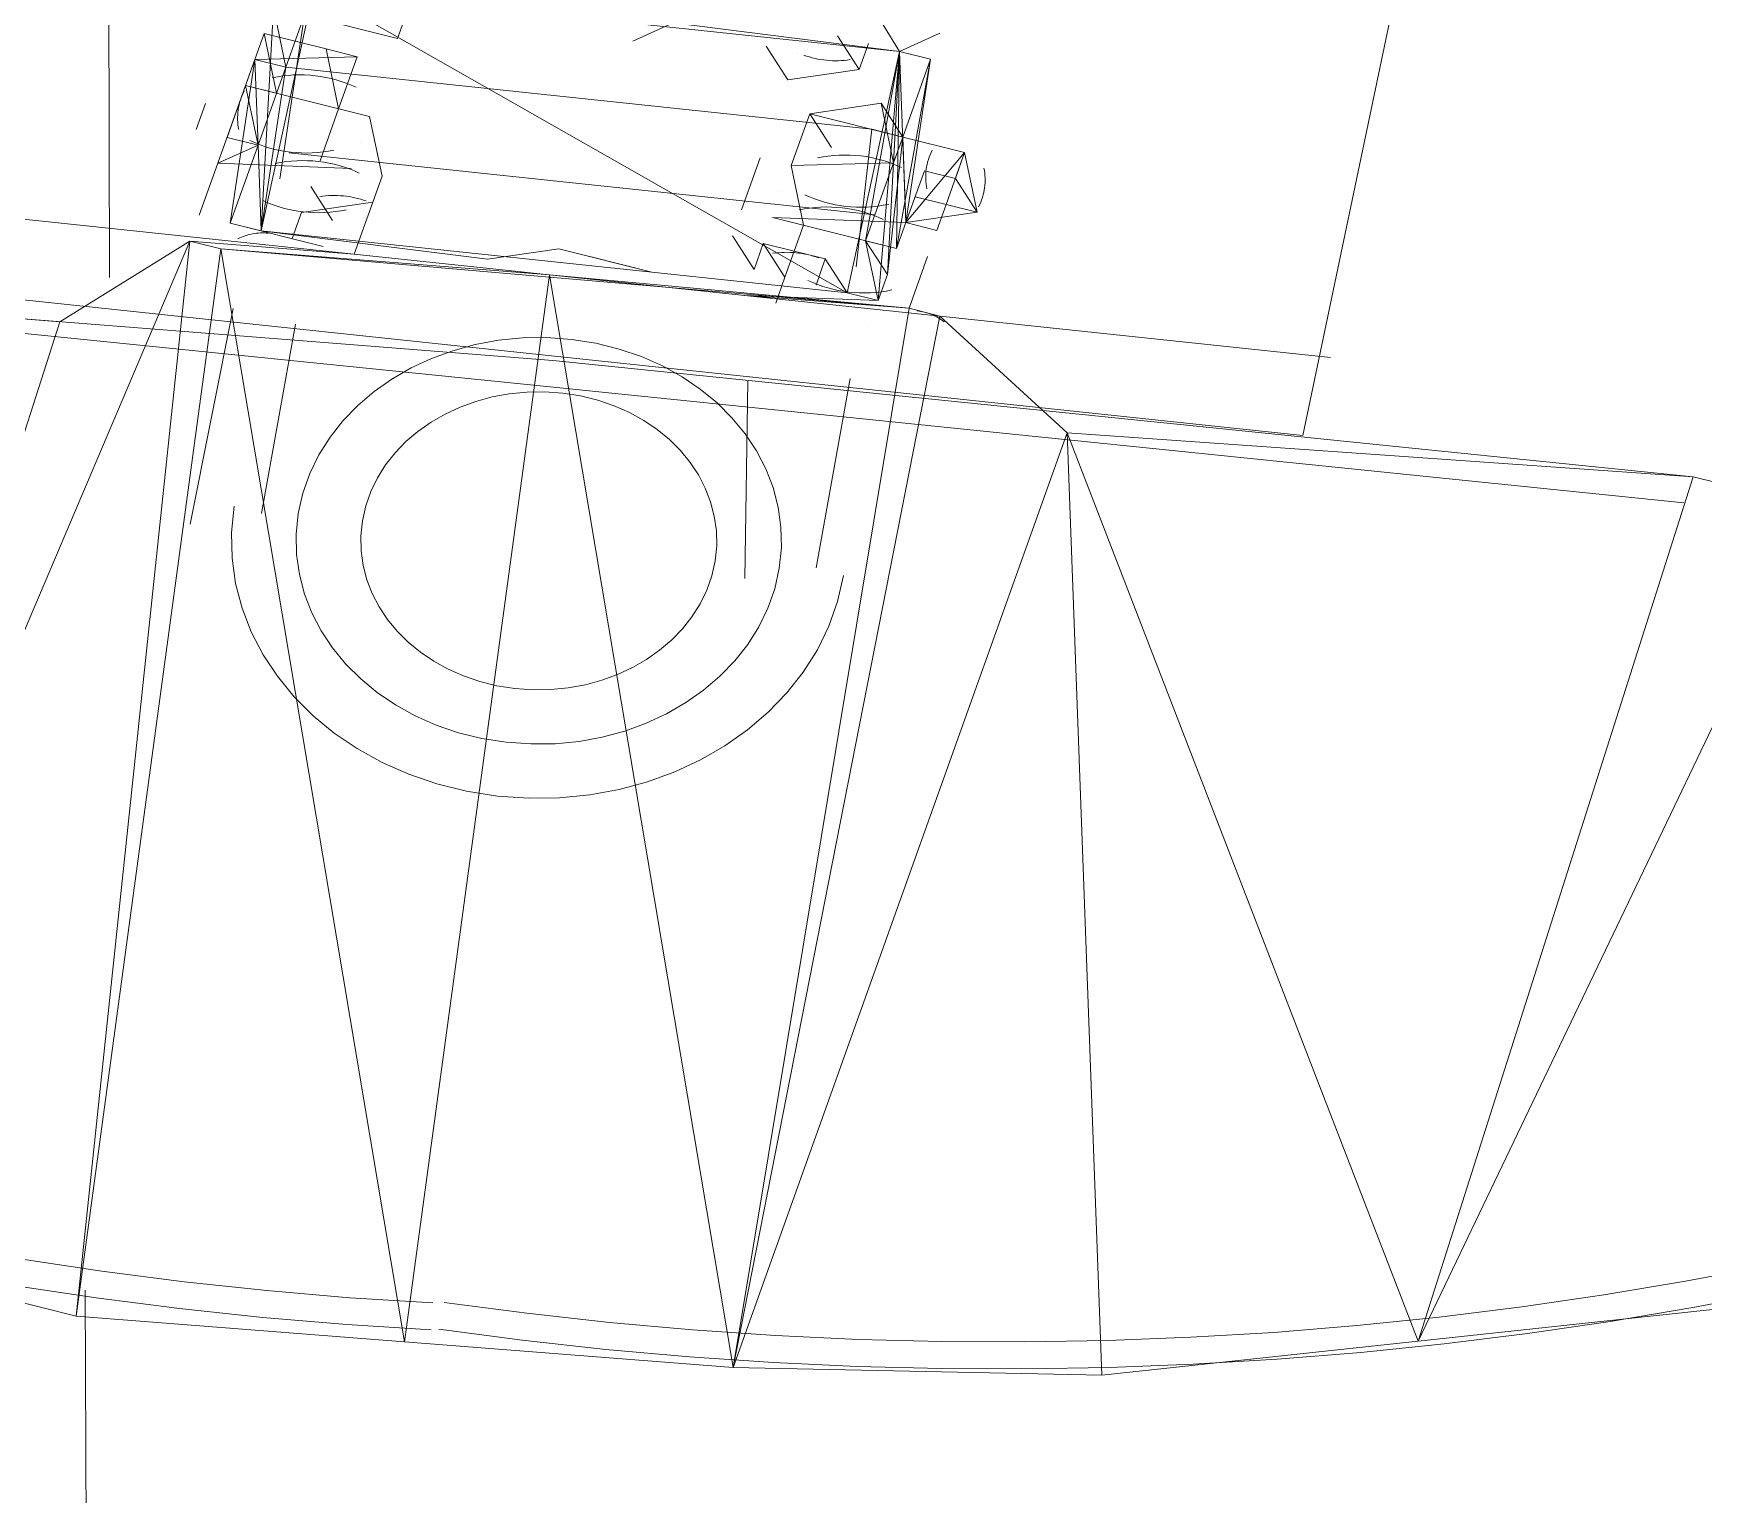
# Paper-space layout '01 Roof Support Layout' of a CAD drawing. Header units: millimetres. Extents: x 5 to 415, y 5 to 287.
# Drawn here: x 139.175 to 140.787, y 147.704 to 149.114 of the extents above; entities that cross this region are included whole.
import ezdxf

# ---------------------------------------------------------------- set-up
doc = ezdxf.new("R2010")
doc.units = ezdxf.units.MM
doc.layers.add('GA_BACKGROUND', color=253, linetype='Continuous')

# ---------------------------------------------------------------- blocks, each defined once
blk = doc.blocks.new('SHEET_01_ROOF')
at = {"layer": 'GA_BACKGROUND', "lineweight": 0}
for p, q in [((139.239, 153.1406), (139.248, 148.8788)), ((140.0106, 149.0971), (139.4955, 149.9362)), ((139.4955, 149.9362), (140.0106, 149.0971)), ((140.3997, 148.7265), (140.4921, 149.1675)), ((139.4452, 149.157), (139.3945, 148.9239)), ((139.3945, 148.9239), (139.4452, 149.157)), ((139.4452, 149.157), (139.3945, 148.9239)), ((139.4183, 149.0818), (139.4452, 149.157)), ((139.9599, 148.8641), (139.4452, 149.157)), ((139.4452, 149.157), (140.0106, 149.0971)), ((139.9599, 148.8641), (139.4452, 149.157)), ((139.4452, 149.157), (140.0106, 149.0971)), ((139.4063, 149.1394), (139.3945, 148.9239)), ((139.4063, 149.1394), (139.4183, 149.0818)), ((139.5349, 149.1345), (139.526, 149.1094)), ((139.4124, 148.9741), (139.4362, 149.1319)), ((139.4362, 149.1319), (139.4124, 148.9741)), ((139.4362, 149.1319), (139.526, 149.1094)), ((139.7922, 149.1246), (139.7533, 149.107)), ((139.7922, 149.1246), (140.0106, 149.0971)), ((139.3884, 149.0893), (139.3974, 149.1144)), ((139.3974, 149.1144), (139.4572, 149.0994)), ((139.4094, 149.0567), (139.3974, 149.1144)), ((139.9029, 149.0695), (139.8819, 149.1021)), ((139.9717, 149.0796), (139.9507, 149.1121)), ((139.9806, 149.1046), (139.9717, 149.0796)), ((140.0106, 149.0971), (140.0494, 149.1147)), ((140.0106, 149.0971), (140.0494, 149.1147)), ((139.3884, 149.0893), (139.3526, 148.9891)), ((139.3646, 148.9314), (139.3884, 149.0893)), ((139.3794, 149.0642), (139.3884, 149.0893)), ((139.4871, 149.0919), (139.3884, 149.0893)), ((139.3884, 149.0893), (139.3915, 149.0066)), ((139.4183, 149.0818), (139.3884, 149.0893)), ((139.3884, 149.0893), (139.3915, 149.0066)), ((139.4183, 149.0818), (139.3884, 149.0893)), ((139.3884, 149.0893), (139.4183, 149.0818)), ((139.4572, 149.0994), (139.4871, 149.0919)), ((139.4572, 149.0994), (139.4692, 149.0417)), ((139.4692, 149.0417), (139.4871, 149.0919)), ((139.9118, 149.0946), (139.9118, 149.0946)), ((139.9118, 149.0946), (139.9118, 149.0946)), ((139.9182, 149.0934), (139.9209, 149.0925)), ((139.9209, 149.0925), (139.9236, 149.0917)), ((139.9236, 149.0917), (139.9263, 149.091)), ((139.9263, 149.091), (139.929, 149.0903)), ((139.929, 149.0903), (139.9318, 149.0897)), ((139.9318, 149.0897), (139.9345, 149.0892)), ((139.9345, 149.0892), (139.9373, 149.0888)), ((139.9373, 149.0888), (139.9401, 149.0885)), ((139.9401, 149.0885), (139.943, 149.0883)), ((139.943, 149.0883), (139.9458, 149.0881)), ((139.9458, 149.0881), (139.9486, 149.0881)), ((139.9486, 149.0881), (139.9515, 149.0881)), ((139.9515, 149.0881), (139.9543, 149.0882)), ((139.9543, 149.0882), (139.9572, 149.0884)), ((139.9572, 149.0884), (139.96, 149.0887)), ((140.0106, 149.0971), (139.9599, 148.8641)), ((139.9599, 148.8641), (140.0106, 149.0971)), ((139.96, 149.0887), (139.9628, 149.0891)), ((140.0106, 149.0971), (139.9778, 148.9142)), ((140.0106, 149.0971), (139.9898, 148.8566)), ((139.9988, 148.8816), (140.0106, 149.0971)), ((140.0106, 149.0971), (139.9988, 148.8816)), ((140.0077, 148.9067), (140.0106, 149.0971)), ((140.0106, 149.0971), (140.0077, 148.9067)), ((140.0405, 149.0896), (140.0077, 148.9067)), ((140.0077, 148.9067), (140.0405, 149.0896)), ((140.0106, 149.0971), (140.0167, 148.9318)), ((140.0405, 149.0896), (140.0106, 149.0971)), ((140.0106, 149.0971), (140.0106, 149.0971)), ((140.0136, 149.0144), (140.0405, 149.0896)), ((140.0167, 148.9318), (140.0405, 149.0896)), ((139.3915, 149.0066), (139.4183, 149.0818)), ((139.3945, 148.9239), (139.4183, 149.0818)), ((139.3945, 148.9239), (139.4183, 149.0818)), ((139.4102, 149.0726), (139.405, 149.0716)), ((139.4153, 149.0734), (139.4102, 149.0726)), ((139.4205, 149.0739), (139.4153, 149.0734)), ((139.4183, 149.0818), (139.9837, 149.0219)), ((139.4258, 149.0743), (139.4205, 149.0739)), ((139.431, 149.0744), (139.4258, 149.0743)), ((139.4362, 149.0743), (139.431, 149.0744)), ((139.4414, 149.0741), (139.4362, 149.0743)), ((139.4466, 149.0736), (139.4414, 149.0741)), ((139.4517, 149.0729), (139.4466, 149.0736)), ((139.4568, 149.072), (139.4517, 149.0729)), ((139.4619, 149.0709), (139.4568, 149.072)), ((139.4668, 149.0696), (139.4619, 149.0709)), ((139.4718, 149.0681), (139.4668, 149.0696)), ((139.9717, 149.0796), (139.9029, 149.0695)), ((139.9717, 149.0796), (139.9717, 149.0796)), ((139.3794, 149.0642), (139.3615, 149.0141)), ((139.376, 149.0544), (139.3751, 149.0522)), ((139.377, 149.0567), (139.376, 149.0544)), ((139.3781, 149.0589), (139.377, 149.0567)), ((139.4991, 149.0342), (139.3794, 149.0642)), ((139.3915, 149.0066), (139.3794, 149.0642)), ((139.3794, 149.0642), (139.3794, 149.0642)), ((139.3794, 149.0642), (139.3794, 149.0642)), ((139.4094, 149.0567), (139.3794, 149.0642)), ((139.4766, 149.0664), (139.4718, 149.0681)), ((139.4813, 149.0645), (139.4766, 149.0664)), ((139.486, 149.0624), (139.4813, 149.0645)), ((139.3316, 149.0216), (139.3406, 149.0467)), ((139.3705, 149.0392), (139.3705, 149.0392)), ((139.3719, 149.0382), (139.3718, 149.0358)), ((139.3722, 149.0406), (139.3719, 149.0382)), ((139.3726, 149.0429), (139.3722, 149.0406)), ((139.3731, 149.0453), (139.3726, 149.0429)), ((139.3737, 149.0476), (139.3731, 149.0453)), ((139.3744, 149.0499), (139.3737, 149.0476)), ((139.3751, 149.0522), (139.3744, 149.0499)), ((139.4513, 148.9916), (139.4692, 149.0417)), ((139.9239, 149.0369), (139.9927, 149.047)), ((139.9927, 149.047), (140.0136, 149.0144)), ((139.9927, 149.047), (140.0047, 148.9894)), ((139.3718, 149.0358), (139.3717, 149.0334)), ((139.3717, 149.0334), (139.3717, 149.0311)), ((139.3717, 149.0311), (139.3719, 149.0287)), ((139.3719, 149.0287), (139.3721, 149.0263)), ((139.3721, 149.0263), (139.3724, 149.0239)), ((139.3724, 149.0239), (139.3729, 149.0216)), ((139.5111, 148.9766), (139.4991, 149.0342)), ((139.906, 148.9868), (139.9239, 149.0369)), ((140.0136, 149.0144), (139.9239, 149.0369)), ((139.9239, 149.0369), (139.9448, 149.0044)), ((139.9688, 148.8891), (139.9837, 149.0219)), ((139.9837, 149.0219), (140.0136, 149.0144)), ((139.3526, 148.9891), (139.3915, 149.0066)), ((139.3615, 149.0141), (139.3615, 149.0141)), ((139.3615, 149.0141), (139.3915, 149.0066)), ((139.3915, 149.0066), (139.3615, 149.0141)), ((139.3615, 149.0141), (139.3615, 149.0141)), ((139.3915, 149.0066), (139.3646, 148.9314)), ((139.3915, 149.0066), (139.3825, 148.9816)), ((139.3836, 149.0111), (139.3883, 149.009)), ((139.3883, 149.009), (139.393, 149.0071)), ((139.3915, 149.0066), (139.3945, 148.9239)), ((139.3915, 149.0066), (139.3915, 149.0066)), ((139.393, 149.0071), (139.3978, 149.0054)), ((139.3978, 149.0054), (139.4028, 149.0038)), ((139.4902, 149.0092), (139.4902, 149.0092)), ((139.4902, 149.0092), (139.4902, 149.0092)), ((139.9988, 148.8816), (140.0136, 149.0144)), ((140.0047, 148.9894), (140.0136, 149.0144)), ((140.0136, 149.0144), (140.0167, 148.9318)), ((140.0734, 148.9994), (140.0136, 149.0144)), ((140.0734, 148.9994), (140.0136, 149.0144)), ((140.0136, 149.0144), (140.0136, 149.0144)), ((140.0136, 149.0144), (140.0167, 148.9318)), ((140.0435, 149.0069), (140.0435, 149.0069)), ((140.0734, 148.9994), (140.0435, 149.0069)), ((139.3347, 148.9389), (139.3526, 148.9891)), ((139.4812, 148.9841), (139.3526, 148.9891)), ((139.4812, 148.9841), (139.3526, 148.9891)), ((139.4028, 149.0038), (139.4078, 149.0025)), ((139.4078, 149.0025), (139.4128, 149.0014)), ((139.4132, 148.9899), (139.408, 148.9889)), ((139.4128, 149.0014), (139.4179, 149.0006)), ((139.4184, 148.9907), (139.4132, 148.9899)), ((139.4179, 149.0006), (139.423, 148.9999)), ((139.4236, 148.9912), (139.4184, 148.9907)), ((139.4214, 148.9991), (139.9867, 148.9393)), ((139.423, 148.9999), (139.4282, 148.9994)), ((139.4288, 148.9916), (139.4236, 148.9912)), ((139.4282, 148.9994), (139.4334, 148.9991)), ((139.434, 148.9917), (139.4288, 148.9916)), ((139.4334, 148.9991), (139.4386, 148.999)), ((139.4392, 148.9916), (139.434, 148.9917)), ((139.4386, 148.999), (139.4438, 148.9992)), ((139.4444, 148.9914), (139.4392, 148.9916)), ((139.4438, 148.9992), (139.4491, 148.9995)), ((139.4496, 148.9909), (139.4444, 148.9914)), ((139.4491, 148.9995), (139.4543, 149.0001)), ((139.4548, 148.9902), (139.4496, 148.9909)), ((139.4513, 148.9916), (139.4513, 148.9916)), ((139.4543, 149.0001), (139.4595, 149.0008)), ((139.4599, 148.9893), (139.4548, 148.9902)), ((139.4595, 149.0008), (139.4646, 149.0018)), ((139.4649, 148.9882), (139.4599, 148.9893)), ((139.8581, 148.9442), (139.876, 148.9943)), ((140.0047, 148.9894), (139.906, 148.9868)), ((139.9367, 148.9952), (139.9315, 148.9942)), ((139.9418, 148.996), (139.9367, 148.9952)), ((139.9471, 148.9965), (139.9418, 148.996)), ((139.9523, 148.9969), (139.9471, 148.9965)), ((139.9575, 148.997), (139.9523, 148.9969)), ((139.9627, 148.9969), (139.9575, 148.997)), ((139.9679, 148.9967), (139.9627, 148.9969)), ((139.9731, 148.9962), (139.9679, 148.9967)), ((139.9782, 148.9955), (139.9731, 148.9962)), ((139.9833, 148.9946), (139.9782, 148.9955)), ((139.9884, 148.9935), (139.9833, 148.9946)), ((139.9867, 148.9393), (140.0047, 148.9894)), ((139.9934, 148.9922), (139.9884, 148.9935)), ((139.9983, 148.9907), (139.9934, 148.9922)), ((140.0031, 148.989), (139.9983, 148.9907)), ((140.0079, 148.9871), (140.0031, 148.989)), ((140.0167, 148.9318), (140.0734, 148.9994)), ((140.0167, 148.9318), (140.0734, 148.9994)), ((140.0377, 148.9903), (140.0372, 148.988)), ((140.0384, 148.9926), (140.0377, 148.9903)), ((140.0392, 148.9949), (140.0384, 148.9926)), ((140.0401, 148.9971), (140.0392, 148.9949)), ((140.0411, 148.9994), (140.0401, 148.9971)), ((140.0422, 149.0016), (140.0411, 148.9994)), ((140.0734, 148.9994), (140.0555, 148.9493)), ((140.0555, 148.9493), (140.0734, 148.9994)), ((140.0734, 148.9994), (140.0555, 148.9493)), ((140.0734, 148.9994), (140.0645, 148.9744)), ((140.0734, 148.9994), (140.0854, 148.9418)), ((140.0854, 148.9418), (140.0734, 148.9994)), ((140.0734, 148.9994), (140.0734, 148.9994)), ((140.0734, 148.9994), (140.0734, 148.9994)), ((140.0734, 148.9994), (140.0734, 148.9994)), ((139.3646, 148.9314), (139.3825, 148.9816)), ((139.4124, 148.9741), (139.4124, 148.9741)), ((139.4699, 148.9869), (139.4649, 148.9882)), ((139.4748, 148.9854), (139.4699, 148.9869)), ((139.4796, 148.9837), (139.4748, 148.9854)), ((139.4844, 148.9818), (139.4796, 148.9837)), ((139.489, 148.9797), (139.4844, 148.9818)), ((139.4932, 148.9265), (139.5111, 148.9766)), ((139.918, 148.9292), (139.906, 148.9868)), ((140.0125, 148.985), (140.0079, 148.9871)), ((140.0167, 148.9318), (140.0346, 148.9819)), ((140.0645, 148.9744), (140.0346, 148.9819)), ((140.036, 148.9809), (140.0358, 148.9785)), ((140.0358, 148.9785), (140.0358, 148.9761)), ((140.0358, 148.9761), (140.0358, 148.9738)), ((140.0358, 148.9738), (140.0359, 148.9714)), ((140.0363, 148.9833), (140.036, 148.9809)), ((140.0367, 148.9856), (140.0363, 148.9833)), ((140.0372, 148.988), (140.0367, 148.9856)), ((140.0645, 148.9744), (140.0854, 148.9418)), ((140.0925, 148.9822), (140.092, 148.9845)), ((140.0928, 148.9798), (140.0925, 148.9822)), ((140.093, 148.9774), (140.0928, 148.9798)), ((140.0932, 148.975), (140.093, 148.9774)), ((140.0932, 148.9726), (140.0932, 148.975)), ((140.4265, 148.8017), (138.9189, 148.9613)), ((139.3436, 148.964), (139.3436, 148.964)), ((139.3436, 148.964), (139.3436, 148.964)), ((139.4423, 148.9666), (139.4633, 148.934)), ((139.454, 148.9574), (139.4512, 148.957)), ((139.4569, 148.9577), (139.454, 148.9574)), ((139.4597, 148.9579), (139.4569, 148.9577)), ((139.4625, 148.958), (139.4597, 148.9579)), ((139.4654, 148.958), (139.4625, 148.958)), ((139.4682, 148.958), (139.4654, 148.958)), ((139.4711, 148.9578), (139.4682, 148.958)), ((139.4739, 148.9576), (139.4711, 148.9578)), ((139.4723, 148.9591), (139.4723, 148.9591)), ((139.4767, 148.9573), (139.4739, 148.9576)), ((139.4795, 148.9569), (139.4767, 148.9573)), ((139.4823, 148.9564), (139.4795, 148.9569)), ((139.897, 148.9618), (139.897, 148.9618)), ((139.897, 148.9618), (139.897, 148.9618)), ((139.9191, 148.9587), (139.9237, 148.9566)), ((139.9237, 148.9566), (139.9285, 148.9547)), ((140.0256, 148.9568), (140.0256, 148.9568)), ((140.0256, 148.9568), (140.0256, 148.9568)), ((140.0555, 148.9493), (140.0256, 148.9568)), ((140.0256, 148.9568), (140.0256, 148.9568)), ((140.0359, 148.9714), (140.0362, 148.969)), ((140.0362, 148.969), (140.0365, 148.9666)), ((140.0365, 148.9666), (140.037, 148.9643)), ((140.0906, 148.9562), (140.0912, 148.9585)), ((140.0912, 148.9585), (140.0918, 148.9608)), ((140.0918, 148.9608), (140.0923, 148.9632)), ((140.0923, 148.9632), (140.0927, 148.9655)), ((140.0927, 148.9655), (140.093, 148.9679)), ((140.093, 148.9679), (140.0931, 148.9703)), ((140.0931, 148.9703), (140.0932, 148.9726)), ((139.3956, 148.9534), (139.4003, 148.9513)), ((139.4003, 148.9513), (139.405, 148.9494)), ((139.4035, 148.949), (139.4035, 148.949)), ((139.405, 148.9494), (139.4099, 148.9477)), ((139.4099, 148.9477), (139.4148, 148.9462)), ((139.4148, 148.9462), (139.4198, 148.9449)), ((139.4198, 148.9449), (139.4248, 148.9438)), ((139.4334, 148.9415), (139.4244, 148.9164)), ((139.4244, 148.9164), (139.4334, 148.9415)), ((139.4248, 148.9438), (139.4299, 148.9429)), ((139.4299, 148.9429), (139.435, 148.9422)), ((139.4334, 148.9415), (139.5022, 148.9516)), ((139.4334, 148.9415), (139.4334, 148.9415)), ((139.435, 148.9422), (139.4402, 148.9418)), ((139.4402, 148.9418), (139.4454, 148.9415)), ((139.4454, 148.9415), (139.4506, 148.9414)), ((139.4506, 148.9414), (139.4558, 148.9415)), ((139.4558, 148.9415), (139.4611, 148.9419)), ((139.4611, 148.9419), (139.4663, 148.9425)), ((139.4663, 148.9425), (139.4715, 148.9432)), ((139.4715, 148.9432), (139.4766, 148.9442)), ((139.485, 148.9558), (139.4823, 148.9564)), ((139.4878, 148.9552), (139.485, 148.9558)), ((139.4905, 148.9544), (139.4878, 148.9552)), ((139.4932, 148.9536), (139.4905, 148.9544)), ((139.4958, 148.9527), (139.4932, 148.9536)), ((139.4932, 148.9265), (139.5022, 148.9516)), ((139.9187, 148.9451), (139.9136, 148.9441)), ((139.9239, 148.9458), (139.9187, 148.9451)), ((139.9291, 148.9464), (139.9239, 148.9458)), ((139.9285, 148.9547), (139.9333, 148.953)), ((139.9344, 148.9467), (139.9291, 148.9464)), ((139.9333, 148.953), (139.9382, 148.9515)), ((139.9396, 148.9469), (139.9344, 148.9467)), ((139.9382, 148.9515), (139.9432, 148.9502)), ((139.9448, 148.9468), (139.9396, 148.9469)), ((139.9432, 148.9502), (139.9483, 148.9491)), ((139.95, 148.9465), (139.9448, 148.9468)), ((139.9483, 148.9491), (139.9534, 148.9482)), ((139.9552, 148.9461), (139.95, 148.9465)), ((139.9534, 148.9482), (139.9585, 148.9475)), ((139.9603, 148.9454), (139.9552, 148.9461)), ((139.9585, 148.9475), (139.9637, 148.947)), ((139.9654, 148.9445), (139.9603, 148.9454)), ((139.9637, 148.947), (139.9689, 148.9467)), ((139.9705, 148.9434), (139.9654, 148.9445)), ((139.9689, 148.9467), (139.9741, 148.9467)), ((139.9754, 148.9421), (139.9705, 148.9434)), ((139.9741, 148.9467), (139.9793, 148.9468)), ((139.9804, 148.9406), (139.9754, 148.9421)), ((139.9793, 148.9468), (139.9845, 148.9472)), ((139.9852, 148.9389), (139.9804, 148.9406)), ((139.9845, 148.9472), (139.9897, 148.9477)), ((139.9897, 148.9477), (139.9949, 148.9485)), ((139.9949, 148.9485), (140.0001, 148.9495)), ((140.0854, 148.9418), (140.0167, 148.9318)), ((140.0167, 148.9318), (140.0854, 148.9418)), ((140.0555, 148.9493), (140.0466, 148.9243)), ((140.0555, 148.9493), (140.0555, 148.9493)), ((140.0555, 148.9493), (140.0854, 148.9418)), ((140.0854, 148.9418), (140.0555, 148.9493)), ((140.0555, 148.9493), (140.0555, 148.9493)), ((140.0555, 148.9493), (140.0555, 148.9493)), ((140.0868, 148.9472), (140.0879, 148.9494)), ((140.0879, 148.9494), (140.0889, 148.9516)), ((140.0889, 148.9516), (140.0898, 148.9539)), ((140.0898, 148.9539), (140.0906, 148.9562)), ((139.4543, 148.9089), (139.3646, 148.9314)), ((139.3646, 148.9314), (139.3646, 148.9314)), ((139.3646, 148.9314), (139.3945, 148.9239)), ((139.4843, 148.9014), (139.4932, 148.9265)), ((139.4932, 148.9265), (139.4932, 148.9265)), ((140.0077, 148.9067), (139.888, 148.9367)), ((140.0167, 148.9318), (139.888, 148.9367)), ((139.9, 148.8791), (139.918, 148.9292)), ((139.918, 148.9292), (139.918, 148.9292)), ((139.9867, 148.9393), (139.9778, 148.9142)), ((139.9778, 148.9142), (139.9867, 148.9393)), ((139.9899, 148.937), (139.9852, 148.9389)), ((139.9946, 148.9349), (139.9899, 148.937)), ((140.0077, 148.9067), (140.0167, 148.9318)), ((140.0466, 148.9243), (140.0167, 148.9318)), ((140.0167, 148.9318), (140.0167, 148.9318)), ((139.3257, 148.9139), (138.9166, 147.9516)), ((139.3257, 148.9139), (138.9166, 147.9516)), ((139.2001, 148.8362), (139.3257, 148.9139)), ((139.3257, 148.9139), (139.2001, 148.8362)), ((139.3257, 148.9139), (139.2001, 148.8362)), ((139.2158, 147.8765), (139.3257, 148.9139)), ((139.2158, 147.8765), (139.3257, 148.9139)), ((139.3257, 148.9139), (139.3257, 148.9139)), ((139.3257, 148.9139), (139.4843, 148.9014)), ((139.3257, 148.9139), (139.4843, 148.9014)), ((139.3257, 148.9139), (139.3556, 148.9064)), ((139.3556, 148.9064), (139.3257, 148.9139)), ((139.3738, 148.9171), (139.3721, 148.9163)), ((139.3755, 148.9179), (139.3738, 148.9171)), ((139.3772, 148.9185), (139.3755, 148.9179)), ((139.379, 148.9191), (139.3772, 148.9185)), ((139.3808, 148.9197), (139.379, 148.9191)), ((139.3826, 148.9202), (139.3808, 148.9197)), ((139.3844, 148.9206), (139.3826, 148.9202)), ((139.3863, 148.921), (139.3844, 148.9206)), ((139.3881, 148.9213), (139.3863, 148.921)), ((139.39, 148.9215), (139.3881, 148.9213)), ((139.3919, 148.9217), (139.39, 148.9215)), ((139.3938, 148.9218), (139.3919, 148.9217)), ((139.3957, 148.9218), (139.3938, 148.9218)), ((139.3945, 148.9239), (139.9599, 148.8641)), ((139.3945, 148.9239), (139.9599, 148.8641)), ((139.3945, 148.9239), (139.6129, 148.8965)), ((139.6129, 148.8965), (139.3945, 148.9239)), ((139.3976, 148.9218), (139.3957, 148.9218)), ((139.3995, 148.9217), (139.3976, 148.9218)), ((139.4015, 148.9216), (139.3995, 148.9217)), ((139.4244, 148.9164), (139.4244, 148.9164)), ((139.4543, 148.9089), (139.4543, 148.9089)), ((139.4543, 148.9089), (139.4543, 148.9089)), ((139.8701, 148.8866), (139.8492, 148.9192)), ((139.8701, 148.8866), (139.8791, 148.9117)), ((139.8791, 148.9117), (139.8791, 148.9117)), ((139.8791, 148.9117), (139.9389, 148.8967)), ((139.8791, 148.9117), (139.9, 148.8791)), ((139.9898, 148.8566), (139.9778, 148.9142)), ((139.9988, 148.8816), (139.9778, 148.9142)), ((139.9778, 148.9142), (140.0077, 148.9067)), ((139.3556, 148.9064), (139.2158, 147.8765)), ((139.3556, 148.9064), (139.2158, 147.8765)), ((139.3556, 148.9064), (139.3556, 148.9064)), ((139.5329, 147.8516), (139.3556, 148.9064)), ((139.3556, 148.9064), (139.6727, 148.8815)), ((139.5329, 147.8516), (139.3556, 148.9064)), ((139.6727, 148.8815), (139.3556, 148.9064)), ((140.0197, 148.8491), (139.3556, 148.9064)), ((139.6817, 148.9065), (139.6129, 148.8965)), ((139.6129, 148.8965), (139.6817, 148.9065)), ((139.7714, 148.884), (139.6817, 148.9065)), ((139.7714, 148.884), (139.7116, 148.899)), ((139.8908, 148.9025), (139.8879, 148.9022)), ((139.8936, 148.9028), (139.8908, 148.9025)), ((139.8965, 148.903), (139.8936, 148.9028)), ((139.8993, 148.9031), (139.8965, 148.903)), ((139.9021, 148.9032), (139.8993, 148.9031)), ((139.905, 148.9031), (139.9021, 148.9032)), ((139.9078, 148.903), (139.905, 148.9031)), ((139.9106, 148.9027), (139.9078, 148.903)), ((139.9135, 148.9024), (139.9106, 148.9027)), ((139.9163, 148.902), (139.9135, 148.9024)), ((139.919, 148.9015), (139.9163, 148.902)), ((139.9218, 148.9009), (139.919, 148.9015)), ((139.9245, 148.9003), (139.9218, 148.9009)), ((139.9272, 148.8995), (139.9245, 148.9003)), ((139.9299, 148.8987), (139.9272, 148.8995)), ((139.9326, 148.8978), (139.9299, 148.8987)), ((139.9389, 148.8967), (139.93, 148.8716)), ((139.9389, 148.8967), (139.9389, 148.8967)), ((139.9599, 148.8641), (139.9389, 148.8967)), ((140.0077, 148.9067), (140.0077, 148.9067)), ((140.0197, 148.8491), (140.0376, 148.8992)), ((139.2001, 148.8362), (138.566, 148.886)), ((139.2001, 148.8362), (138.566, 148.886)), ((138.566, 148.886), (139.6758, 148.7988)), ((138.566, 148.886), (139.6668, 148.7738)), ((138.892, 148.8861), (140.3997, 148.7265)), ((139.6727, 148.8815), (139.5329, 147.8516)), ((139.6727, 148.8815), (139.5329, 147.8516)), ((139.6727, 148.8815), (139.6727, 148.8815)), ((139.6727, 148.8815), (139.6727, 148.8815)), ((139.8499, 147.8268), (139.6727, 148.8815)), ((139.6727, 148.8815), (140.0197, 148.8491)), ((139.8499, 147.8268), (139.6727, 148.8815)), ((140.0197, 148.8491), (139.6727, 148.8815)), ((139.7714, 148.884), (139.9599, 148.8641)), ((139.9599, 148.8641), (139.7714, 148.884)), ((139.8701, 148.8866), (139.8701, 148.8866)), ((139.8701, 148.8866), (139.8701, 148.8866)), ((139.9, 148.8791), (139.8911, 148.854)), ((139.8911, 148.854), (139.9, 148.8791)), ((139.9221, 148.876), (139.9268, 148.8739)), ((139.9688, 148.8891), (139.9688, 148.8891)), ((139.9898, 148.8566), (139.9988, 148.8816)), ((139.9988, 148.8816), (139.9988, 148.8816)), ((139.9988, 148.8816), (139.9988, 148.8816)), ((139.9898, 148.8566), (139.8612, 148.8615)), ((139.8612, 148.8615), (139.8612, 148.8615)), ((139.8612, 148.8615), (140.0197, 148.8491)), ((139.8612, 148.8615), (140.0197, 148.8491)), ((139.9268, 148.8739), (139.9315, 148.872)), ((139.93, 148.8716), (139.93, 148.8716)), ((139.9315, 148.872), (139.9364, 148.8703)), ((139.9364, 148.8703), (139.9413, 148.8688)), ((139.9413, 148.8688), (139.9463, 148.8675)), ((139.9463, 148.8675), (139.9513, 148.8664)), ((139.9513, 148.8664), (139.9564, 148.8655)), ((139.9564, 148.8655), (139.9615, 148.8648)), ((139.9599, 148.8641), (139.9599, 148.8641)), ((139.9599, 148.8641), (139.9898, 148.8566)), ((139.9615, 148.8648), (139.9667, 148.8643)), ((139.9667, 148.8643), (139.9719, 148.8641)), ((139.9719, 148.8641), (139.9771, 148.864)), ((139.9771, 148.864), (139.9824, 148.8641)), ((139.9824, 148.8641), (139.9876, 148.8645)), ((139.9876, 148.8645), (139.9928, 148.865)), ((139.9928, 148.865), (139.998, 148.8658)), ((139.998, 148.8658), (140.0031, 148.8668)), ((139.3259, 148.6408), (139.3676, 148.8488)), ((140.0197, 148.8491), (139.8499, 147.8268)), ((140.0197, 148.8491), (139.8499, 147.8268)), ((139.8911, 148.854), (139.8911, 148.854)), ((139.9898, 148.8566), (139.9898, 148.8566)), ((140.0496, 148.8416), (140.0197, 148.8491)), ((140.0496, 148.8416), (140.0197, 148.8491)), ((140.0294, 148.8464), (140.0276, 148.8466)), ((140.0312, 148.8461), (140.0294, 148.8464)), ((140.033, 148.8457), (140.0312, 148.8461)), ((140.0348, 148.8453), (140.033, 148.8457)), ((140.0365, 148.8448), (140.0348, 148.8453)), ((140.0383, 148.8443), (140.0365, 148.8448)), ((140.04, 148.8437), (140.0383, 148.8443)), ((140.0416, 148.8431), (140.04, 148.8437)), ((138.9166, 147.9516), (139.2001, 148.8362)), ((138.9166, 147.9516), (139.2001, 148.8362)), ((139.3947, 148.6509), (139.4275, 148.8338)), ((139.8499, 147.8268), (140.0496, 148.8416)), ((140.0496, 148.8416), (139.8499, 147.8268)), ((139.9808, 148.8315), (139.9808, 148.8315)), ((140.0433, 148.8424), (140.0416, 148.8431)), ((140.0449, 148.8416), (140.0433, 148.8424)), ((140.0465, 148.8408), (140.0449, 148.8416)), ((140.048, 148.84), (140.0465, 148.8408)), ((140.0495, 148.8391), (140.048, 148.84)), ((140.0509, 148.8381), (140.0495, 148.8391)), ((140.1723, 148.7289), (140.0496, 148.8416)), ((140.1723, 148.7289), (140.0496, 148.8416)), ((140.1723, 148.7289), (140.0496, 148.8416)), ((140.0523, 148.8371), (140.0509, 148.8381)), ((140.0537, 148.836), (140.0523, 148.8371)), ((139.6011, 148.8141), (139.5795, 148.8082)), ((139.6235, 148.8182), (139.6011, 148.8141)), ((139.6466, 148.8205), (139.6235, 148.8182)), ((139.6701, 148.8208), (139.6466, 148.8205)), ((139.694, 148.8191), (139.6701, 148.8208)), ((139.7175, 148.8154), (139.694, 148.8191)), ((139.7401, 148.8098), (139.7175, 148.8154)), ((139.5588, 148.8006), (139.5391, 148.7915)), ((139.5795, 148.8082), (139.5588, 148.8006)), ((140.7766, 148.6866), (139.6758, 148.7988)), ((139.7616, 148.8025), (139.7401, 148.8098)), ((139.7818, 148.7935), (139.7616, 148.8025)), ((139.5206, 148.7808), (139.5034, 148.7687)), ((139.5391, 148.7915), (139.5206, 148.7808)), ((139.8008, 148.783), (139.7818, 148.7935)), ((139.8183, 148.7711), (139.8008, 148.783)), ((139.9302, 148.5985), (139.9629, 148.7814)), ((139.5034, 148.7687), (139.4876, 148.7553)), ((139.6175, 148.7636), (139.6016, 148.7593)), ((139.6339, 148.7666), (139.6175, 148.7636)), ((139.6508, 148.7682), (139.6339, 148.7666)), ((139.668, 148.7685), (139.6508, 148.7682)), ((140.7676, 148.6615), (139.6668, 148.7738)), ((139.6855, 148.7672), (139.668, 148.7685)), ((139.7028, 148.7645), (139.6855, 148.7672)), ((139.7194, 148.7604), (139.7028, 148.7645)), ((139.8344, 148.7579), (139.8183, 148.7711)), ((139.8614, 148.5884), (139.8642, 148.7789)), ((139.4876, 148.7553), (139.4734, 148.7406)), ((139.5864, 148.7537), (139.572, 148.747)), ((139.6016, 148.7593), (139.5864, 148.7537)), ((139.7351, 148.7551), (139.7194, 148.7604)), ((139.75, 148.7485), (139.7351, 148.7551)), ((139.7639, 148.7408), (139.75, 148.7485)), ((139.8488, 148.7435), (139.8344, 148.7579)), ((139.4734, 148.7406), (139.4609, 148.7247)), ((139.5584, 148.7392), (139.5458, 148.7303)), ((139.572, 148.747), (139.5584, 148.7392)), ((139.7768, 148.7321), (139.7639, 148.7408)), ((139.7885, 148.7224), (139.7768, 148.7321)), ((139.8616, 148.7279), (139.8488, 148.7435)), ((139.4609, 148.7247), (139.4502, 148.7077)), ((139.5342, 148.7204), (139.5238, 148.7097)), ((139.5458, 148.7303), (139.5342, 148.7204)), ((139.7991, 148.7118), (139.7885, 148.7224)), ((139.8499, 147.8268), (140.1723, 148.7289)), ((139.8499, 147.8268), (140.1723, 148.7289)), ((139.8725, 148.7115), (139.8616, 148.7279)), ((140.1723, 148.7289), (140.2059, 147.8194)), ((140.1723, 148.7289), (140.2059, 147.8194)), ((140.511, 147.8522), (140.1723, 148.7289)), ((140.1723, 148.7289), (140.511, 147.8522)), ((140.7766, 148.6866), (140.1723, 148.7289)), ((140.7766, 148.6866), (140.1723, 148.7289)), ((139.4502, 148.7077), (139.4414, 148.6897)), ((139.5238, 148.7097), (139.5146, 148.698)), ((139.8085, 148.7004), (139.7991, 148.7118)), ((139.8165, 148.6883), (139.8085, 148.7004)), ((139.8815, 148.6941), (139.8725, 148.7115)), ((139.4414, 148.6897), (139.4348, 148.6708)), ((139.5068, 148.6856), (139.5004, 148.6724)), ((139.5146, 148.698), (139.5068, 148.6856)), ((139.8231, 148.6756), (139.8165, 148.6883)), ((139.8885, 148.676), (139.8815, 148.6941)), ((140.511, 147.8522), (140.7766, 148.6866)), ((140.511, 147.8522), (140.7766, 148.6866)), ((140.7766, 148.6866), (140.8963, 148.6566)), ((140.8963, 148.6566), (140.7766, 148.6866)), ((139.4348, 148.6708), (139.4303, 148.6511)), ((139.5004, 148.6724), (139.4955, 148.6585)), ((139.8282, 148.6623), (139.8231, 148.6756)), ((139.8934, 148.6573), (139.8885, 148.676)), ((139.3684, 148.6581), (139.3659, 148.6328)), ((139.4303, 148.6511), (139.4283, 148.6311)), ((139.4955, 148.6585), (139.4922, 148.644)), ((139.8318, 148.6486), (139.8282, 148.6623)), ((139.8961, 148.638), (139.8934, 148.6573)), ((140.8963, 148.6566), (140.511, 147.8522)), ((140.8963, 148.6566), (140.511, 147.8522)), ((139.4922, 148.644), (139.4907, 148.6294)), ((139.8338, 148.6344), (139.8318, 148.6486)), ((139.8341, 148.62), (139.8338, 148.6344)), ((139.8965, 148.6183), (139.8961, 148.638)), ((139.3659, 148.6328), (139.3664, 148.6078)), ((139.4283, 148.6311), (139.4287, 148.6114)), ((139.4907, 148.6294), (139.491, 148.6149)), ((139.8326, 148.6053), (139.8341, 148.62)), ((139.8945, 148.5982), (139.8965, 148.6183)), ((139.3664, 148.6078), (139.3698, 148.5834)), ((139.4287, 148.6114), (139.4314, 148.5921)), ((139.491, 148.6149), (139.493, 148.6008)), ((139.8294, 148.5908), (139.8326, 148.6053)), ((139.4314, 148.5921), (139.4363, 148.5733)), ((139.493, 148.6008), (139.4966, 148.587)), ((139.4966, 148.587), (139.5017, 148.5737)), ((139.8245, 148.577), (139.8294, 148.5908)), ((139.8901, 148.5785), (139.8945, 148.5982)), ((139.9508, 148.5662), (139.9564, 148.5912)), ((139.3698, 148.5834), (139.376, 148.5597)), ((139.4363, 148.5733), (139.4433, 148.5552)), ((139.5017, 148.5737), (139.5084, 148.561)), ((139.8181, 148.5638), (139.8245, 148.577)), ((139.8834, 148.5596), (139.8901, 148.5785)), ((139.376, 148.5597), (139.3849, 148.5367)), ((139.4433, 148.5552), (139.4523, 148.5379)), ((139.5084, 148.561), (139.5164, 148.5489)), ((139.8102, 148.5513), (139.8181, 148.5638)), ((139.8747, 148.5416), (139.8834, 148.5596)), ((139.9424, 148.5423), (139.9508, 148.5662)), ((139.4523, 148.5379), (139.4633, 148.5214)), ((139.5164, 148.5489), (139.5257, 148.5376)), ((139.5257, 148.5376), (139.5363, 148.527)), ((139.7906, 148.5289), (139.801, 148.5397)), ((139.801, 148.5397), (139.8102, 148.5513)), ((139.864, 148.5247), (139.8747, 148.5416)), ((139.9313, 148.5195), (139.9424, 148.5423)), ((139.3849, 148.5367), (139.3963, 148.5147)), ((139.4633, 148.5214), (139.476, 148.5059)), ((139.5363, 148.527), (139.5481, 148.5173)), ((139.779, 148.519), (139.7906, 148.5289)), ((139.8515, 148.5088), (139.864, 148.5247)), ((139.3963, 148.5147), (139.4102, 148.4939)), ((139.476, 148.5059), (139.4905, 148.4915)), ((139.5481, 148.5173), (139.561, 148.5085)), ((139.561, 148.5085), (139.5749, 148.5008)), ((139.7528, 148.5023), (139.7664, 148.5102)), ((139.7664, 148.5102), (139.779, 148.519)), ((139.8372, 148.4941), (139.8515, 148.5088)), ((139.9177, 148.498), (139.9313, 148.5195)), ((139.4102, 148.4939), (139.4263, 148.4742)), ((139.4905, 148.4915), (139.5065, 148.4782)), ((139.5749, 148.5008), (139.5897, 148.4943)), ((139.5897, 148.4943), (139.6055, 148.4889)), ((139.7074, 148.4858), (139.7232, 148.4901)), ((139.7232, 148.4901), (139.7384, 148.4956)), ((139.7384, 148.4956), (139.7528, 148.5023)), ((139.8214, 148.4806), (139.8372, 148.4941)), ((139.9019, 148.4779), (139.9177, 148.498)), ((139.4263, 148.4742), (139.4446, 148.4559)), ((139.5065, 148.4782), (139.5241, 148.4663)), ((139.6055, 148.4889), (139.622, 148.4848)), ((139.622, 148.4848), (139.6393, 148.4821)), ((139.6393, 148.4821), (139.6568, 148.4809)), ((139.6568, 148.4809), (139.6741, 148.4811)), ((139.6741, 148.4811), (139.6909, 148.4828)), ((139.6909, 148.4828), (139.7074, 148.4858)), ((139.8042, 148.4685), (139.8214, 148.4806)), ((139.8839, 148.4592), (139.9019, 148.4779)), ((139.5241, 148.4663), (139.543, 148.4558)), ((139.766, 148.4487), (139.7857, 148.4578)), ((139.7857, 148.4578), (139.8042, 148.4685)), ((139.8639, 148.4422), (139.8839, 148.4592)), ((139.4446, 148.4559), (139.4649, 148.4392)), ((139.543, 148.4558), (139.5633, 148.4469)), ((139.5633, 148.4469), (139.5848, 148.4395)), ((139.7237, 148.4353), (139.7453, 148.4411)), ((139.7453, 148.4411), (139.766, 148.4487)), ((139.842, 148.4269), (139.8639, 148.4422)), ((139.4649, 148.4392), (139.4872, 148.4241)), ((139.5848, 148.4395), (139.6073, 148.434)), ((139.6073, 148.434), (139.6309, 148.4303)), ((139.6309, 148.4303), (139.6548, 148.4286)), ((139.6548, 148.4286), (139.6783, 148.4289)), ((139.6783, 148.4289), (139.7013, 148.4311)), ((139.7013, 148.4311), (139.7237, 148.4353)), ((139.8186, 148.4134), (139.842, 148.4269)), ((139.4872, 148.4241), (139.5112, 148.4108)), ((139.5112, 148.4108), (139.5369, 148.3994)), ((139.7937, 148.4018), (139.8186, 148.4134)), ((139.5369, 148.3994), (139.564, 148.3902)), ((139.7674, 148.3922), (139.7937, 148.4018)), ((139.564, 148.3902), (139.5926, 148.3831)), ((139.5926, 148.3831), (139.6225, 148.3784)), ((139.6225, 148.3784), (139.6527, 148.3763)), ((139.6527, 148.3763), (139.6825, 148.3767)), ((139.6825, 148.3767), (139.7117, 148.3795)), ((139.7117, 148.3795), (139.74, 148.3848)), ((139.74, 148.3848), (139.7674, 148.3922)), ((138.9166, 147.9516), (139.2158, 147.8765)), ((138.9166, 147.9516), (139.2158, 147.8765)), ((139.1616, 147.9316), (139.2406, 147.9197)), ((140.7692, 147.9101), (140.8478, 147.925)), ((139.2406, 147.9197), (139.3201, 147.9095)), ((139.3201, 147.9095), (139.3999, 147.901)), ((140.6903, 147.8968), (140.7692, 147.9101)), ((139.1555, 147.9059), (139.2353, 147.8939)), ((139.2247, 147.9016), (139.2322, 145.8245)), ((139.2353, 147.8939), (139.3156, 147.8836)), ((139.3999, 147.901), (139.48, 147.8942)), ((139.48, 147.8942), (139.5603, 147.8891)), ((140.611, 147.8853), (140.6903, 147.8968)), ((140.7763, 147.8846), (140.8557, 147.8997)), ((139.3156, 147.8836), (139.3962, 147.875)), ((139.5712, 147.8896), (139.6509, 147.8791)), ((139.6509, 147.8791), (139.7307, 147.8702)), ((140.511, 147.8522), (140.8161, 147.8849)), ((140.511, 147.8522), (140.8161, 147.8849)), ((140.5315, 147.8754), (140.611, 147.8853)), ((140.6965, 147.8712), (140.7763, 147.8846)), ((139.2158, 147.8765), (139.5329, 147.8516)), ((139.2158, 147.8765), (139.5329, 147.8516)), ((139.3962, 147.875), (139.4772, 147.8682)), ((139.4772, 147.8682), (139.5584, 147.863)), ((139.566, 147.8638), (139.6464, 147.8532)), ((139.7307, 147.8702), (139.8106, 147.8631)), ((139.8106, 147.8631), (139.8908, 147.8576)), ((140.2918, 147.856), (140.3719, 147.8607)), ((140.3719, 147.8607), (140.4518, 147.8672)), ((140.4518, 147.8672), (140.5315, 147.8754)), ((140.6165, 147.8595), (140.6965, 147.8712)), ((139.5329, 147.8516), (139.8499, 147.8268)), ((139.5329, 147.8516), (139.8499, 147.8268)), ((139.6464, 147.8532), (139.727, 147.8442)), ((139.8908, 147.8576), (139.971, 147.8539)), ((139.971, 147.8539), (140.0512, 147.8519)), ((140.0512, 147.8519), (140.1314, 147.8515)), ((140.1314, 147.8515), (140.2117, 147.8529)), ((140.2059, 147.8194), (140.511, 147.8522)), ((140.2059, 147.8194), (140.511, 147.8522)), ((140.2117, 147.8529), (140.2918, 147.856)), ((140.4556, 147.8413), (140.5362, 147.8495)), ((140.5362, 147.8495), (140.6165, 147.8595)), ((139.727, 147.8442), (139.8078, 147.837)), ((139.8078, 147.837), (139.8888, 147.8315)), ((139.8888, 147.8315), (139.9698, 147.8277)), ((140.213, 147.8268), (140.294, 147.8299)), ((140.294, 147.8299), (140.3749, 147.8347)), ((140.3749, 147.8347), (140.4556, 147.8413)), ((140.2059, 147.8194), (139.8499, 147.8268)), ((139.8499, 147.8268), (140.2059, 147.8194)), ((139.9698, 147.8277), (140.0509, 147.8257)), ((140.0509, 147.8257), (140.132, 147.8254)), ((140.132, 147.8254), (140.213, 147.8268))]:
    blk.add_line(p, q, dxfattribs=at)

psp = doc.layouts.new('01 Roof Support Layout')

# ---------------------------------------------------------------- block references
psp.add_blockref('SHEET_01_ROOF', (0, 0))

doc.saveas('drawing.dxf')
